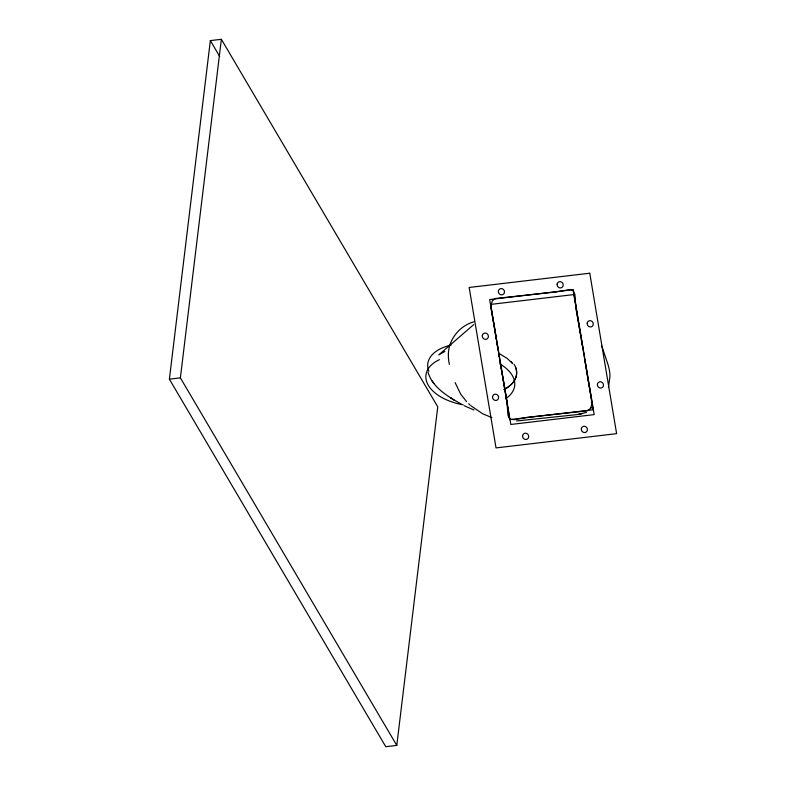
<?xml version="1.0" encoding="UTF-8"?>
<svg xmlns="http://www.w3.org/2000/svg" width="786" height="786" viewBox="0 0 786 786"><rect width="100%" height="100%" fill="white"/><g stroke="black" fill="none" stroke-linecap="round" stroke-linejoin="round"><path stroke-width="1.18" d="M169.383 379.176L210.353 40.597L221.367 39.3L437.753 406.824L396.783 745.403L385.769 746.7L169.383 379.176L180.387 377.87L396.783 745.403M180.387 377.87L221.367 39.3M608.403 387.537L609.985 376.248A55.462 44.556 21.2 0 0 607.902 364.282L601.811 346.125M473.712 324.618L438.716 354.928L444.905 351.44M590.345 408.356L592.222 407.433M586.444 412.444L576.806 414.625L516.559 420.962M473.82 321.828C458.867 326.023 447.637 340.643 448.384 356.304A55.462 44.556 21.2 0 0 449.395 364.409M578.545 414.379L581.984 413.8M572.876 294.691L490.719 304.398L510.812 424.46L594.187 414.605L574.085 294.544M491.928 417.621L482.633 413.76L470.883 405.743M473.938 409.987L464.162 405.694M498.589 353.179L507.176 358.396L512.796 363.771M454.455 400.457L450.761 397.893L461.362 404.2M450.987 398.06C441.27 391.89 431.367 383.774 428.036 372.289M468.682 403.709L470.097 405.095M510.871 361.472L512.118 362.886M466.56 401.626L460.694 394.15L455.123 382.605M432.064 380.994L433.99 383.44M210.353 40.597L219.677 56.445M581.237 338.727L582.691 347.314M584.715 359.389L585.884 366.296M496.939 343.001L498.108 349.908M500.122 361.982L506.97 401.341L507.903 414.802L508.837 417.72L510.684 419.38L515.095 419.636L527.455 417.297L587.319 410.832L590.315 408.7L591.583 405.203L591.485 399.131L589.667 388.726A216.72 202.621 58.9 0 1 588.694 383.47L586.169 368.015M580.942 337.007L575.843 307.974L574.9 294.406L573.171 290.447L570.823 289.484L555.368 292.019L495.504 298.474L492.498 300.596L491.24 304.103L491.338 310.165L493.146 320.57A216.71 202.621 58.9 0 1 494.119 325.826L496.359 339.562M583.556 352.482L583.841 354.211M498.972 355.095L499.257 356.815M500.053 364.026A44.694 25.181 6.9 0 1 505.418 398.826M463.18 404.8A44.694 25.181 6.9 0 1 427.869 384.462A44.694 25.181 6.9 0 1 439.453 359.644M515.469 366.895A44.694 25.181 6.9 0 1 504.121 389.345M428.871 371.336A44.694 25.181 6.9 0 1 451.095 345.103M514.182 364.36A44.704 25.191 6.9 0 1 504.091 389.424M589.765 273.214L469.163 287.47L496.025 447.912L616.617 433.656L589.765 273.214M573.043 289.7L489.678 299.554L509.77 419.606L593.145 409.752L573.043 289.7M498.412 290.987A3.213 3.006 59 0 0 502.47 294.76A3.213 3.006 59 0 0 503.404 289.435A3.213 3.006 59 0 0 498.412 290.987M557.136 284.051A3.213 3.006 59 0 0 561.194 287.814A3.213 3.006 59 0 0 562.128 282.498A3.213 3.006 59 0 0 557.136 284.051M522.621 435.601A3.213 3.006 58.9 0 0 526.679 439.364A3.213 3.006 58.9 0 0 527.612 434.049A3.213 3.006 58.9 0 0 522.621 435.601M581.345 428.655A3.213 3.006 58.9 0 0 585.403 432.428A3.213 3.006 58.9 0 0 586.336 427.112A3.213 3.006 58.9 0 0 581.345 428.655M597.429 384.187A3.213 3.006 58.9 0 0 601.487 387.95A3.213 3.006 58.9 0 0 602.41 382.635A3.213 3.006 58.9 0 0 597.429 384.187M587.201 323.066A3.213 3.006 58.9 0 0 591.249 326.838A3.213 3.006 58.9 0 0 592.182 321.513A3.213 3.006 58.9 0 0 587.201 323.066M492.567 396.586A3.213 3.006 58.9 0 0 496.614 400.349A3.213 3.006 58.9 0 0 497.548 395.034A3.213 3.006 58.9 0 0 492.567 396.586M482.329 335.465A3.213 3.006 58.9 0 0 486.387 339.228A3.213 3.006 58.9 0 0 487.32 333.912A3.213 3.006 58.9 0 0 482.329 335.465"/></g></svg>
